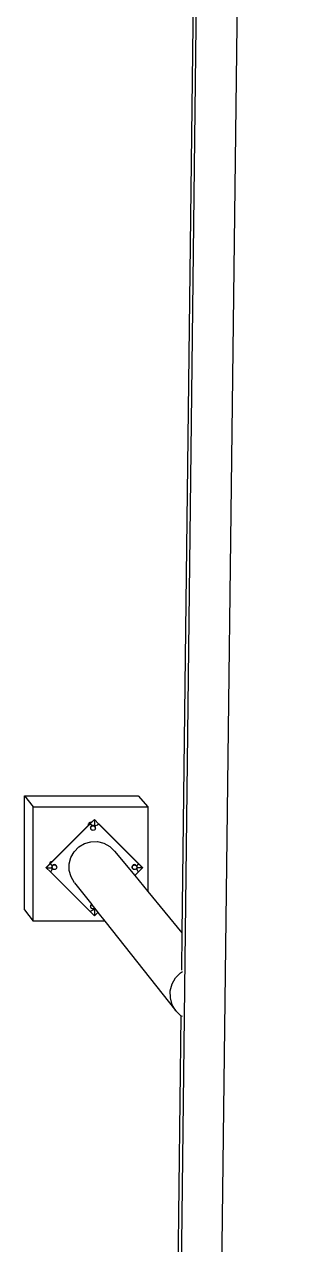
# Model space of a CAD drawing. Header units: inches. Extents: x -614 to 848, y -1045 to 1103.
# Drawn here: x 274.5 to 324.7, y -421.2 to -206.7 of the extents above; entities that cross this region are included whole.
import ezdxf

# ---------------------------------------------------------------- set-up
doc = ezdxf.new("R2010")
doc.units = ezdxf.units.IN
doc.header["$MEASUREMENT"] = 0

msp = doc.modelspace()

# ---------------------------------------------------------------- linework, layer by layer
for p, q in [((297.50472, -811.49995), (319.35059, 1015.55191)), ((309.19133, -431.30695), (324.66183, 832.66782)), ((304.51952, -172.72453), (302.2088, -366.40082)), ((274.52277, -342.29464), (294.55054, -342.29464)), ((274.52277, -362.32241), (274.52277, -342.29464)), ((274.52277, -342.29464), (276.06127, -344.21295)), ((294.55054, -342.29464), (296.20128, -344.21295)), ((276.06127, -344.21295), (296.20128, -344.21295)), ((276.06127, -364.35296), (276.06127, -344.21295)), ((296.20128, -344.21295), (296.20128, -359.11725)), ((285.72698, -347.29721), (285.71272, -347.40554)), ((285.71272, -347.40554), (285.72698, -347.51387)), ((285.7688, -347.19626), (285.72698, -347.29721)), ((285.72698, -347.51387), (285.739, -347.54289)), ((285.739, -347.54289), (286.07876, -347.20313)), ((285.74601, -347.55981), (286.08957, -347.21625)), ((285.83531, -347.10957), (285.7688, -347.19626)), ((285.83531, -347.10957), (285.922, -347.04306)), ((286.02295, -347.00124), (285.922, -347.04306)), ((286.13128, -346.98698), (286.02295, -347.00124)), ((286.07876, -347.20313), (286.26863, -347.01326)), ((286.07876, -347.20313), (286.0923, -347.21352)), ((286.07876, -347.20313), (286.08957, -347.21625)), ((286.08957, -347.21625), (286.0923, -347.21352)), ((286.08957, -347.21625), (286.30832, -347.3841)), ((286.0923, -347.21352), (286.28555, -347.02027)), ((286.23961, -347.00124), (286.13128, -346.98698)), ((286.26863, -347.01326), (286.23961, -347.00124)), ((286.26863, -347.01326), (286.82558, -346.45631)), ((286.28555, -347.02027), (286.26863, -347.01326)), ((286.28555, -347.02027), (286.83642, -346.4694)), ((286.30832, -347.3841), (286.56305, -347.48962)), ((286.45517, -347.52561), (286.35406, -347.56748)), ((286.56366, -347.51132), (286.45517, -347.52561)), ((286.46896, -347.5495), (286.57376, -347.53571)), ((286.56305, -347.48962), (286.83642, -347.52561)), ((286.67215, -347.52561), (286.56366, -347.51132)), ((286.57376, -347.53571), (286.67856, -347.5495)), ((286.77325, -347.56748), (286.67215, -347.52561)), ((286.82558, -346.45631), (287.57241, -347.20313)), ((286.82558, -346.45631), (286.83642, -346.4694)), ((286.83642, -346.4694), (287.57113, -347.20411)), ((286.83642, -346.4694), (286.83642, -347.51994)), ((286.83642, -346.4694), (286.83642, -347.51994)), ((286.83642, -347.52561), (287.10979, -347.48962)), ((287.10979, -347.48962), (287.36452, -347.3841)), ((287.36452, -347.3841), (287.58327, -347.21625)), ((287.57113, -347.20411), (287.57241, -347.20313)), ((287.57113, -347.20411), (287.58327, -347.21625)), ((287.57241, -347.20313), (287.58327, -347.21625)), ((287.57241, -347.20313), (294.5488, -354.17953)), ((287.58327, -347.21625), (294.55993, -354.19291)), ((279.41185, -353.87004), (285.739, -347.54289)), ((279.433, -353.87283), (285.74601, -347.55981)), ((285.739, -347.54289), (285.74601, -347.55981)), ((286.15875, -347.82202), (286.14447, -347.93051)), ((286.14447, -347.93051), (286.15875, -348.03901)), ((286.16885, -347.83212), (286.15457, -347.94061)), ((286.16885, -347.83212), (286.15457, -347.94061)), ((286.15457, -347.94061), (286.16885, -348.04911)), ((286.15457, -347.94061), (286.16885, -348.04911)), ((286.20063, -347.72092), (286.15875, -347.82202)), ((286.15875, -348.03901), (286.20063, -348.14011)), ((286.21073, -347.73102), (286.16885, -347.83212)), ((286.21073, -347.73102), (286.16885, -347.83212)), ((286.16885, -347.94061), (286.18265, -347.83581)), ((286.18265, -348.04541), (286.16885, -347.94061)), ((286.16885, -348.04911), (286.21073, -348.15021)), ((286.16885, -348.04911), (286.21073, -348.15021)), ((286.18265, -347.83581), (286.2231, -347.73816)), ((286.2231, -348.14307), (286.18265, -348.04541)), ((286.19116, -347.96774), (286.20496, -347.86293)), ((286.20496, -348.07254), (286.19116, -347.96774)), ((286.20063, -347.72092), (286.26725, -347.6341)), ((286.20063, -348.14011), (286.26725, -348.22692)), ((286.20496, -347.86293), (286.24541, -347.76527)), ((286.24541, -348.17021), (286.20496, -348.07254)), ((286.27735, -347.6442), (286.21073, -347.73102)), ((286.27735, -347.6442), (286.21073, -347.73102)), ((286.21073, -348.15021), (286.26858, -348.22559)), ((286.21073, -348.15021), (286.26858, -348.22559)), ((286.2231, -347.73816), (286.28745, -347.6543)), ((286.27868, -348.21549), (286.2231, -348.14307)), ((286.24541, -347.76527), (286.30977, -347.6814)), ((286.27952, -348.21465), (286.24541, -348.17021)), ((286.35406, -347.56748), (286.26725, -347.6341)), ((286.27868, -348.21549), (286.26725, -348.22692)), ((286.26858, -348.22559), (286.27296, -348.23131)), ((286.26858, -348.22559), (286.27296, -348.23131)), ((286.27296, -348.23131), (286.27735, -348.23702)), ((286.27296, -348.23131), (286.27735, -348.23702)), ((286.27735, -348.23702), (286.36416, -348.30364)), ((286.27735, -348.23702), (286.36416, -348.30364)), ((286.27868, -348.21549), (286.27952, -348.21465)), ((286.28745, -348.22692), (286.27868, -348.21549)), ((286.29107, -348.2297), (286.27952, -348.21465)), ((286.28745, -347.6543), (286.37131, -347.58995)), ((286.28745, -347.6543), (286.31247, -347.67933)), ((286.28745, -348.22692), (286.30977, -348.25407)), ((286.29107, -348.2297), (286.28745, -348.22692)), ((286.30977, -348.25407), (286.29107, -348.2297)), ((286.30977, -347.6814), (286.31247, -347.67933)), ((286.39363, -348.31842), (286.30977, -348.25407)), ((286.31247, -347.67933), (286.39363, -347.61705)), ((286.36416, -348.30364), (286.38633, -348.31282)), ((286.36416, -348.30364), (286.38633, -348.31282)), ((286.37131, -347.58995), (286.46896, -347.5495)), ((286.39363, -347.61705), (286.4913, -347.5766)), ((286.4913, -348.35888), (286.39363, -348.31842)), ((286.4913, -347.5766), (286.5961, -347.5628)), ((286.5961, -348.37268), (286.4913, -348.35888)), ((286.5961, -347.5628), (286.70091, -347.5766)), ((286.70091, -348.35888), (286.5961, -348.37268)), ((286.67856, -347.5495), (286.77621, -347.58995)), ((286.70091, -347.5766), (286.79857, -347.61705)), ((286.79857, -348.31842), (286.70091, -348.35888)), ((286.86007, -347.6341), (286.77325, -347.56748)), ((286.77621, -347.58995), (286.86007, -347.6543)), ((286.79857, -347.61705), (286.87863, -347.67848)), ((286.88244, -348.25407), (286.79857, -348.31842)), ((286.92669, -347.72092), (286.86007, -347.6341)), ((286.86007, -347.6543), (286.87863, -347.67848)), ((286.86007, -347.6543), (286.88244, -347.6814)), ((286.93679, -347.73102), (286.87017, -347.6442)), ((286.93679, -347.73102), (286.87017, -347.6442)), ((286.87863, -347.67848), (286.88244, -347.6814)), ((286.88244, -347.6814), (286.94303, -347.76038)), ((286.94679, -348.17021), (286.88244, -348.25407)), ((286.94303, -347.76038), (286.92669, -347.72092)), ((286.97867, -347.83212), (286.93679, -347.73102)), ((286.97867, -347.83212), (286.93679, -347.73102)), ((286.94303, -347.76038), (286.94679, -347.76527)), ((286.94679, -347.76527), (286.98724, -347.86293)), ((286.98724, -348.07254), (286.94679, -348.17021)), ((286.98062, -347.84694), (286.97867, -347.83212)), ((286.98062, -347.84694), (286.97867, -347.83212)), ((286.98724, -347.86293), (287.00104, -347.96774)), ((287.00104, -347.96774), (286.98724, -348.07254)), ((283.24672, -352.12155), (284.06377, -351.28393)), ((284.06377, -351.28393), (285.06978, -350.68632)), ((285.06978, -350.68632), (286.19618, -350.36945)), ((286.19618, -350.36945), (287.36621, -350.35491)), ((287.36621, -350.35491), (288.50013, -350.64369)), ((288.50013, -350.64369), (289.52068, -351.21611)), ((289.52068, -351.21611), (290.3583, -352.03316)), ((279.15974, -353.92048), (279.07305, -353.98699)), ((279.10236, -354.17953), (279.41185, -353.87004)), ((279.11275, -354.19307), (279.433, -353.87283)), ((279.26069, -353.87866), (279.15974, -353.92048)), ((279.36902, -353.8644), (279.26069, -353.87866)), ((279.36902, -353.8644), (279.41185, -353.87004)), ((279.41185, -353.87004), (279.433, -353.87283)), ((282.38552, -354.27602), (282.6743, -353.14209)), ((282.6743, -353.14209), (283.24672, -352.12155)), ((290.3583, -352.03316), (293.90876, -356.33778)), ((278.35554, -354.92635), (278.9561, -354.32579)), ((278.36751, -354.93832), (278.35554, -354.92635)), ((278.35554, -354.92635), (278.36606, -354.93976)), ((278.36606, -354.93976), (278.36751, -354.93832)), ((279.11291, -355.68661), (278.36606, -354.93976)), ((278.36606, -354.93976), (279.37937, -354.93976)), ((278.36606, -354.93976), (279.37937, -354.93976)), ((278.36751, -354.93832), (278.95888, -354.34694)), ((278.96472, -354.17463), (278.95046, -354.28296)), ((278.95046, -354.28296), (278.9561, -354.32579)), ((278.9561, -354.32579), (279.10236, -354.17953)), ((278.9561, -354.32579), (278.95888, -354.34694)), ((278.95888, -354.34694), (279.11275, -354.19307)), ((279.00654, -354.07368), (278.96472, -354.17463)), ((279.07305, -353.98699), (279.00654, -354.07368)), ((279.11275, -354.19307), (279.10236, -354.17953)), ((279.28076, -354.41166), (279.11275, -354.19307)), ((279.11291, -355.68661), (279.28076, -355.46786)), ((286.08957, -362.66327), (279.11291, -355.68661)), ((279.38628, -354.6664), (279.28076, -354.41166)), ((279.28076, -355.46786), (279.38628, -355.21313)), ((279.37248, -354.70614), (279.35819, -354.81463)), ((279.37248, -354.70614), (279.35819, -354.81463)), ((279.35819, -354.81463), (279.37248, -354.92312)), ((279.35819, -354.81463), (279.37248, -354.92312)), ((279.37199, -354.81833), (279.38628, -354.70983)), ((279.38628, -354.91943), (279.37199, -354.81833)), ((279.41436, -354.60503), (279.37248, -354.70614)), ((279.41436, -354.60503), (279.37248, -354.70614)), ((279.37248, -354.92312), (279.37937, -354.93976)), ((279.37248, -354.92312), (279.37937, -354.93976)), ((279.37937, -354.93976), (279.39164, -354.93976)), ((279.37937, -354.93976), (279.41436, -355.02422)), ((279.37937, -354.93976), (279.39164, -354.93976)), ((279.37937, -354.93976), (279.41436, -355.02422)), ((279.39061, -354.69936), (279.38628, -354.6664)), ((279.39061, -354.69936), (279.38628, -354.70983)), ((279.38628, -354.91943), (279.38628, -354.92682)), ((279.38628, -354.91943), (279.41562, -354.99026)), ((279.38628, -354.92682), (279.41488, -354.99587)), ((279.38628, -355.21313), (279.41488, -354.99587)), ((279.42815, -354.60873), (279.39061, -354.69936)), ((279.40185, -354.78466), (279.39061, -354.69936)), ((279.39164, -354.93976), (279.3947, -354.93976)), ((279.39164, -354.93976), (279.3947, -354.93976)), ((279.39426, -354.84229), (279.40185, -354.78466)), ((279.40806, -354.9471), (279.39426, -354.84229)), ((279.3947, -354.93976), (279.40709, -354.93976)), ((279.3947, -354.93976), (279.40709, -354.93976)), ((279.40185, -354.78466), (279.40806, -354.73749)), ((279.40806, -354.73749), (279.44851, -354.63982)), ((279.41811, -354.97136), (279.40806, -354.9471)), ((279.48097, -354.51822), (279.41436, -354.60503)), ((279.48097, -354.51822), (279.41436, -354.60503)), ((279.41436, -355.02422), (279.4722, -355.09961)), ((279.41436, -355.02422), (279.4722, -355.09961)), ((279.41488, -354.99587), (279.41562, -354.99026)), ((279.41488, -354.99587), (279.42815, -355.02792)), ((279.41562, -354.99026), (279.41811, -354.97136)), ((279.42673, -355.01708), (279.41562, -354.99026)), ((279.44851, -355.04476), (279.41811, -354.97136)), ((279.44851, -355.04476), (279.42673, -355.01708)), ((279.42815, -354.60873), (279.49107, -354.52832)), ((279.42815, -355.02792), (279.49477, -355.11474)), ((279.44851, -354.63982), (279.51286, -354.55596)), ((279.4823, -355.08951), (279.44851, -355.04476)), ((279.4722, -355.09961), (279.47659, -355.10533)), ((279.4722, -355.09961), (279.47659, -355.10533)), ((279.47659, -355.10533), (279.48097, -355.11104)), ((279.47659, -355.10533), (279.48097, -355.11104)), ((279.48097, -355.11104), (279.56779, -355.17766)), ((279.48097, -355.11104), (279.56779, -355.17766)), ((279.49107, -355.10094), (279.4823, -355.08951)), ((279.49107, -354.52832), (279.57493, -354.46397)), ((279.49477, -354.52191), (279.49107, -354.52832)), ((279.49107, -354.52832), (279.51617, -354.55342)), ((279.4924, -355.10196), (279.49107, -355.10094)), ((279.4924, -355.10196), (279.51285, -355.12862)), ((279.58159, -354.4553), (279.49477, -354.52191)), ((279.49477, -355.11474), (279.51285, -355.12862)), ((279.59673, -355.19298), (279.51285, -355.12862)), ((279.51286, -354.55596), (279.51617, -354.55342)), ((279.51617, -354.55342), (279.59673, -354.4916)), ((279.56779, -355.17766), (279.58729, -355.18574)), ((279.56779, -355.17766), (279.58729, -355.18574)), ((279.57493, -354.46397), (279.67259, -354.42352)), ((279.68269, -354.41342), (279.58159, -354.4553)), ((279.59673, -354.4916), (279.69439, -354.45115)), ((279.69439, -355.23343), (279.59673, -355.19298)), ((279.67259, -354.42352), (279.77738, -354.40972)), ((279.79118, -354.39914), (279.68269, -354.41342)), ((279.69439, -354.45115), (279.7992, -354.43735)), ((279.7992, -355.24723), (279.69439, -355.23343)), ((279.77738, -354.40972), (279.88218, -354.42352)), ((279.89968, -354.41342), (279.79118, -354.39914)), ((279.7992, -354.43735), (279.904, -354.45115)), ((279.904, -355.23343), (279.7992, -355.24723)), ((279.88218, -354.42352), (279.97984, -354.46397)), ((280.00078, -354.4553), (279.89968, -354.41342)), ((279.904, -354.45115), (280.00167, -354.4916)), ((280.00167, -355.19298), (279.904, -355.23343)), ((279.97984, -354.46397), (280.0637, -354.52832)), ((280.08759, -354.52191), (280.00078, -354.4553)), ((280.00167, -354.4916), (280.08401, -354.55479)), ((280.08553, -355.12863), (280.00167, -355.19298)), ((280.0637, -354.52832), (280.08401, -354.55479)), ((280.14041, -354.60503), (280.0738, -354.51822)), ((280.14041, -354.60503), (280.0738, -354.51822)), ((280.08401, -354.55479), (280.08553, -354.55596)), ((280.08553, -354.55596), (280.14988, -354.63982)), ((280.14988, -355.04476), (280.08553, -355.12863)), ((280.18229, -354.70614), (280.14041, -354.60503)), ((280.18229, -354.70614), (280.14041, -354.60503)), ((280.14988, -354.63982), (280.19034, -354.73749)), ((280.19034, -354.9471), (280.14988, -355.04476)), ((280.18459, -354.72362), (280.18229, -354.70614)), ((280.18459, -354.72362), (280.18229, -354.70614)), ((280.19034, -354.73749), (280.20413, -354.84229)), ((280.20413, -354.84229), (280.19034, -354.9471)), ((282.40006, -355.44605), (282.38552, -354.27602)), ((282.71693, -356.57245), (282.40006, -355.44605)), ((293.47257, -354.71993), (293.45829, -354.82843)), ((293.47257, -354.71993), (293.45829, -354.82843)), ((293.45829, -354.82843), (293.47257, -354.93692)), ((293.45829, -354.82843), (293.47257, -354.93692)), ((293.51445, -354.61883), (293.47257, -354.71993)), ((293.51445, -354.61883), (293.47257, -354.71993)), ((293.47257, -354.82843), (293.48637, -354.72363)), ((293.48637, -354.93322), (293.47257, -354.82843)), ((293.47257, -354.93692), (293.51445, -355.03802)), ((293.47257, -354.93692), (293.51445, -355.03802)), ((293.48637, -354.72363), (293.52682, -354.62597)), ((293.52682, -355.03088), (293.48637, -354.93322)), ((293.49545, -354.85609), (293.50925, -354.75128)), ((293.50925, -354.96089), (293.49545, -354.85609)), ((293.50925, -354.75128), (293.5497, -354.65362)), ((293.5497, -355.05856), (293.50925, -354.96089)), ((293.58106, -354.53201), (293.51445, -354.61883)), ((293.58106, -354.53201), (293.51445, -354.61883)), ((293.51445, -355.03802), (293.57229, -355.11341)), ((293.51445, -355.03802), (293.57229, -355.11341)), ((293.52682, -354.62597), (293.59116, -354.54211)), ((293.58239, -355.10331), (293.52682, -355.03088)), ((293.5497, -354.65362), (293.61405, -354.56976)), ((293.58333, -355.10238), (293.5497, -355.05856)), ((293.65778, -354.4553), (293.57096, -354.52191)), ((293.57096, -354.52191), (293.59116, -354.54211)), ((293.57229, -355.11341), (293.57096, -355.11474)), ((293.57096, -355.11474), (293.57668, -355.11912)), ((293.58239, -355.10331), (293.57229, -355.11341)), ((293.57229, -355.11341), (293.57668, -355.11912)), ((293.57668, -355.11912), (293.65778, -355.18136)), ((293.57668, -355.11912), (293.58106, -355.12484)), ((293.57668, -355.11912), (293.58106, -355.12484)), ((293.58106, -355.12484), (293.66788, -355.19146)), ((293.58106, -355.12484), (293.66788, -355.19146)), ((293.58333, -355.10238), (293.58239, -355.10331)), ((293.59116, -355.11474), (293.58239, -355.10331)), ((293.59517, -355.11781), (293.58333, -355.10238)), ((293.59116, -354.54211), (293.67502, -354.47777)), ((293.59116, -354.54211), (293.61674, -354.56769)), ((293.59517, -355.11781), (293.59116, -355.11474)), ((293.59116, -355.11474), (293.61405, -355.14242)), ((293.61405, -355.14242), (293.59517, -355.11781)), ((293.61405, -354.56976), (293.61674, -354.56769)), ((293.67301, -355.18766), (293.61405, -355.14242)), ((293.61674, -354.56769), (293.69792, -354.5054)), ((293.75888, -354.41342), (293.65778, -354.4553)), ((293.65778, -355.18136), (293.67301, -355.18766)), ((293.66788, -355.19146), (293.68977, -355.20052)), ((293.66788, -355.19146), (293.68977, -355.20052)), ((293.69792, -355.20678), (293.67301, -355.18766)), ((293.67502, -354.47777), (293.77268, -354.43732)), ((293.69792, -354.5054), (293.79558, -354.46495)), ((293.79558, -355.24723), (293.69792, -355.20678)), ((293.86738, -354.39914), (293.75888, -354.41342)), ((293.77268, -354.43732), (293.87748, -354.42352)), ((293.79558, -354.46495), (293.90039, -354.45115)), ((293.90039, -355.26103), (293.79558, -355.24723)), ((293.97587, -354.41342), (293.86738, -354.39914)), ((293.87748, -354.42352), (293.98227, -354.43732)), ((293.90039, -354.45115), (294.00519, -354.46495)), ((294.00519, -355.24723), (293.90039, -355.26103)), ((294.55993, -355.68661), (293.90876, -356.33778)), ((294.07697, -354.4553), (293.97587, -354.41342)), ((293.98227, -354.43732), (294.07993, -354.47777)), ((294.00519, -354.46495), (294.10286, -354.5054)), ((294.10286, -355.20678), (294.00519, -355.24723)), ((294.16379, -354.52191), (294.07697, -354.4553)), ((294.07993, -354.47777), (294.16379, -354.54211)), ((294.10286, -354.5054), (294.18253, -354.56654)), ((294.18672, -355.14242), (294.10286, -355.20678)), ((294.23041, -354.60873), (294.16379, -354.52191)), ((294.16379, -354.54211), (294.18253, -354.56654)), ((294.16379, -354.54211), (294.18672, -354.56976)), ((294.24051, -354.61883), (294.17389, -354.53201)), ((294.24051, -354.61883), (294.17389, -354.53201)), ((294.18253, -354.56654), (294.18672, -354.56976)), ((294.18672, -354.56976), (294.24657, -354.64774)), ((294.25107, -355.05856), (294.18672, -355.14242)), ((294.24657, -354.64774), (294.23041, -354.60873)), ((294.28238, -354.71993), (294.24051, -354.61883)), ((294.28238, -354.71993), (294.24051, -354.61883)), ((294.24657, -354.64774), (294.25107, -354.65362)), ((294.25107, -354.65362), (294.27928, -354.72172)), ((294.26256, -355.03082), (294.25107, -355.05856)), ((294.29153, -354.96089), (294.26256, -355.03082)), ((294.26256, -355.03082), (294.28657, -355.21313)), ((294.28657, -354.6664), (294.27928, -354.72172)), ((294.27928, -354.72172), (294.29153, -354.75128)), ((294.28417, -354.73353), (294.28238, -354.71993)), ((294.28417, -354.73353), (294.28238, -354.71993)), ((294.39208, -354.41166), (294.28657, -354.6664)), ((294.28657, -355.21313), (294.39208, -355.46786)), ((294.29153, -354.75128), (294.30533, -354.85609)), ((294.30533, -354.85609), (294.29153, -354.96089)), ((295.30678, -354.93976), (294.29431, -354.93976)), ((295.30678, -354.93976), (294.29431, -354.93976)), ((294.55993, -354.19291), (294.39208, -354.41166)), ((294.39208, -355.46786), (294.55993, -355.68661)), ((294.5488, -354.17953), (295.29562, -354.92635)), ((294.5488, -354.17953), (294.55993, -354.19291)), ((294.55993, -354.19291), (295.30678, -354.93976)), ((295.30678, -354.93976), (294.55993, -355.68661)), ((295.29562, -354.92635), (295.30678, -354.93976)), ((283.31454, -357.57846), (282.71693, -356.57245)), ((283.31454, -357.57846), (286.35013, -361.40975)), ((293.90876, -356.33778), (296.20128, -359.11725)), ((296.20128, -359.11725), (302.2088, -366.40082)), ((274.52277, -362.32241), (276.06127, -364.35296)), ((286.30832, -362.49542), (286.08957, -362.66327)), ((286.15875, -361.64342), (286.14447, -361.75192)), ((286.14447, -361.75192), (286.15875, -361.86041)), ((286.20063, -361.54232), (286.15875, -361.64342)), ((286.15875, -361.75192), (286.17255, -361.64712)), ((286.17255, -361.85671), (286.15875, -361.75192)), ((286.15875, -361.86041), (286.20063, -361.96151)), ((286.17255, -361.64712), (286.213, -361.54946)), ((286.213, -361.95437), (286.17255, -361.85671)), ((286.18106, -361.78012), (286.19486, -361.67531)), ((286.19486, -361.88492), (286.18106, -361.78012)), ((286.19486, -361.67531), (286.23531, -361.57765)), ((286.23531, -361.98259), (286.19486, -361.88492)), ((286.26725, -361.4555), (286.20063, -361.54232)), ((286.20063, -361.96151), (286.26725, -362.04833)), ((286.213, -361.54946), (286.27735, -361.4656)), ((286.23531, -361.98259), (286.213, -361.95437)), ((286.23531, -361.57765), (286.29967, -361.49379)), ((286.27735, -362.03823), (286.23531, -361.98259)), ((286.26725, -362.04833), (286.35406, -362.11495)), ((286.27735, -361.4656), (286.35013, -361.40975)), ((286.27895, -362.03946), (286.27735, -362.03823)), ((286.27895, -362.03946), (286.29967, -362.06645)), ((286.29967, -361.49379), (286.37246, -361.43793)), ((286.37318, -362.12286), (286.29967, -362.06645)), ((286.56305, -362.38991), (286.30832, -362.49542)), ((286.35013, -361.40975), (286.37246, -361.43793)), ((286.35406, -362.11495), (286.37318, -362.12286)), ((286.37246, -361.43793), (286.87116, -362.06735)), ((286.38353, -362.13081), (286.37318, -362.12286)), ((286.48119, -362.17126), (286.38353, -362.13081)), ((286.586, -362.18506), (286.48119, -362.17126)), ((286.83642, -362.35392), (286.56305, -362.38991)), ((286.69081, -362.17126), (286.586, -362.18506)), ((286.78847, -362.13081), (286.69081, -362.17126)), ((286.87116, -362.06735), (286.78847, -362.13081)), ((287.10979, -362.38991), (286.83642, -362.35392)), ((286.86007, -362.07586), (286.86007, -363.41012)), ((286.86007, -362.07586), (286.86007, -363.41012)), ((286.87116, -362.06735), (287.135, -362.40035)), ((287.135, -362.40035), (287.10979, -362.38991)), ((287.135, -362.40035), (287.44939, -362.79715)), ((288.68208, -364.35296), (276.06127, -364.35296)), ((286.83642, -363.41012), (286.08957, -362.66327)), ((287.44939, -362.79715), (286.83642, -363.41012)), ((287.44939, -362.79715), (288.68208, -364.35296)), ((288.68208, -364.35296), (301.15861, -380.09991)), ((302.2088, -366.40082), (302.13047, -372.96616)), ((301.95503, -373.40893), (302.31563, -373.19473)), ((300.17108, -376.58948), (300.47804, -375.38413)), ((300.47804, -375.38413), (301.08652, -374.29931)), ((301.08652, -374.29931), (301.95503, -373.40893)), ((300.18653, -377.8332), (300.17108, -376.58948)), ((300.52336, -379.03054), (300.18653, -377.8332)), ((301.15861, -380.09991), (300.52336, -379.03054)), ((302.03516, -380.95493), (301.15861, -380.09991)), ((302.03516, -380.95493), (301.43441, -431.30695)), ((302.04899, -380.96842), (302.03516, -380.95493)), ((302.31563, -381.11798), (302.04899, -380.96842))]:
    msp.add_line(p, q)

doc.saveas('drawing.dxf')
